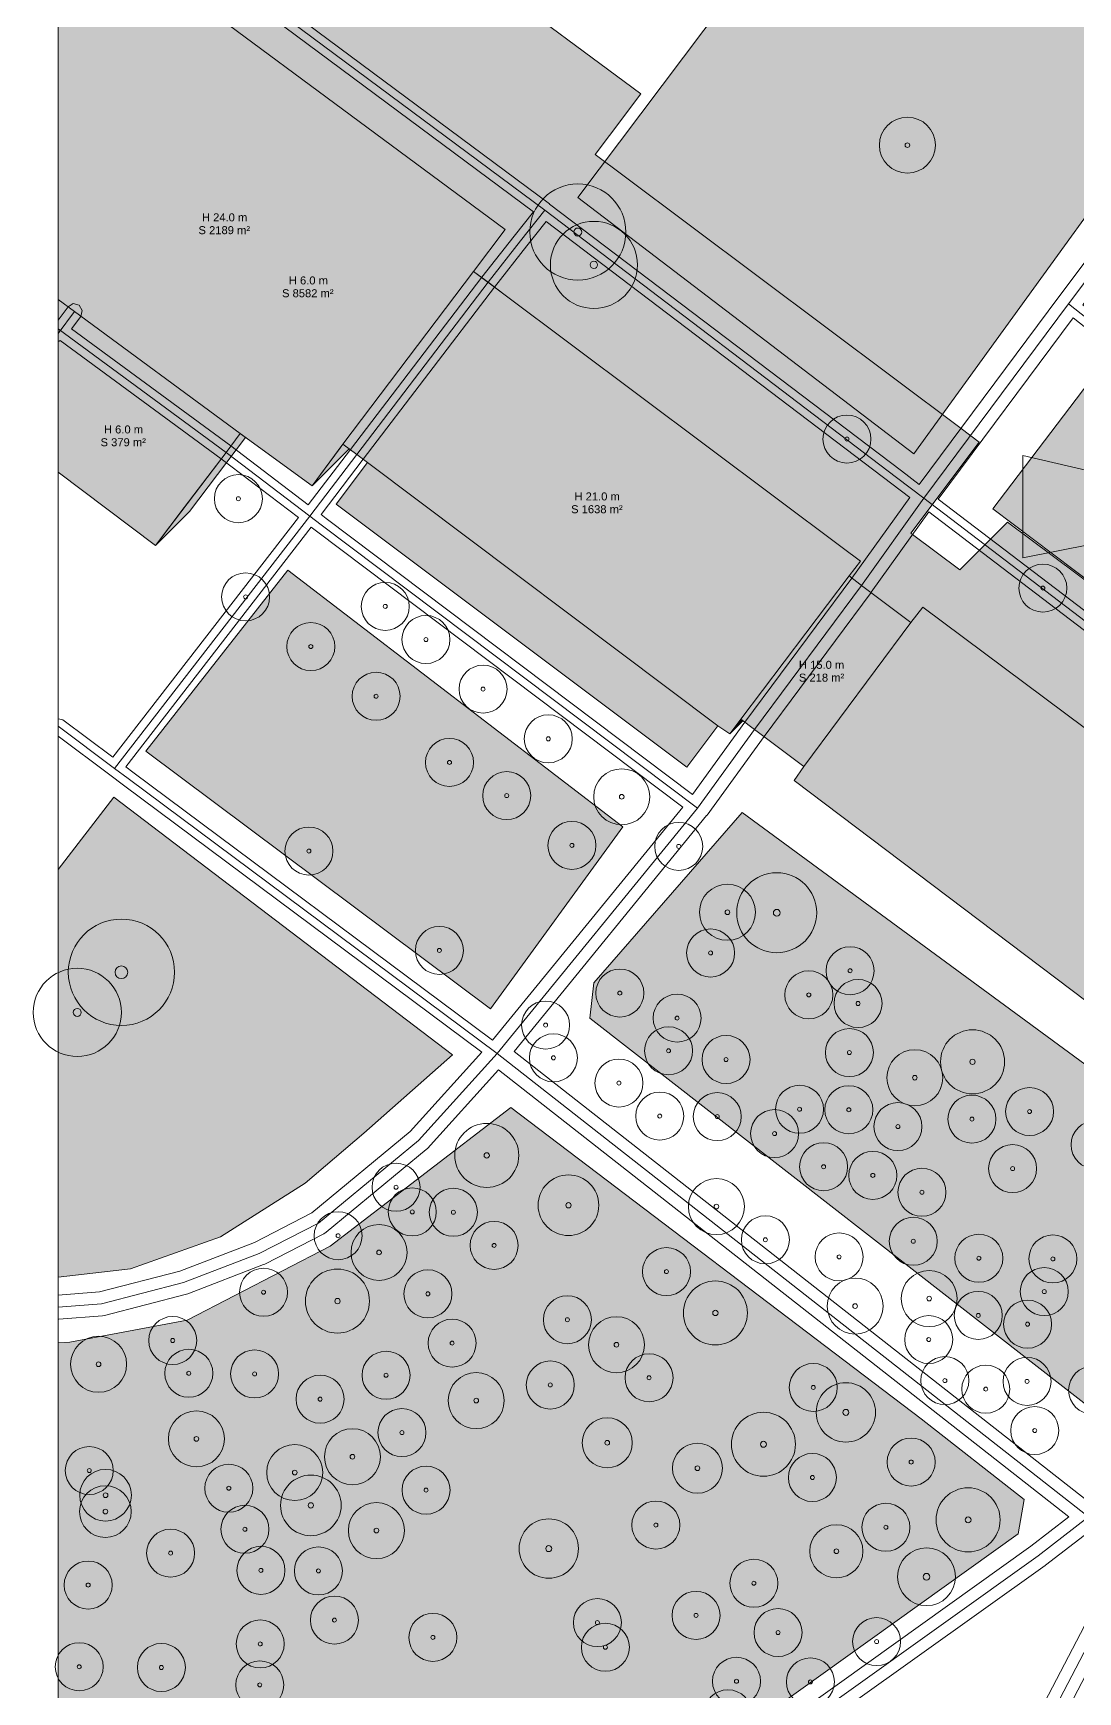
# Model space of a CAD drawing. Header units: metres. Extents: x -6 to 971, y -3 to 1031.
# Drawn here: x -3.1 to 127.5, y 258.5 to 465.8 of the extents above; entities that cross this region are included whole.
import ezdxf

# ---------------------------------------------------------------- set-up
doc = ezdxf.new("R2010")
doc.units = ezdxf.units.M
doc.header["$MEASUREMENT"] = 0
for name, color, linetype, lineweight, true_color in [('TPX_BUILDING_AREAS_TEXT', 7, 'CONTINUOUS', 0, 0x000000), ('TPX_BUILDING_HEIGHTS_TEXT', 7, 'CONTINUOUS', 0, 0x000000), ('TPX_BUILDINGS', 7, 'CONTINUOUS', 0, 0x000000), ('TPX_BUILDINGS_HATCH', 7, 'CONTINUOUS', 0, 0xf0f0f0), ('TPX_BUILDINGS_SHADOWS_HATCH', 7, 'CONTINUOUS', 0, 0x000000), ('TPX_BUILDINGS_SHADOWS_OUTLINES', 7, 'CONTINUOUS', 0, 0x000000), ('TPX_CONTOUR_LINES_5M', 7, 'CONTINUOUS', 0, 0x969696), ('TPX_FRAME_PROJECT', 7, 'CONTINUOUS', 0, 0x000000), ('TPX_ROADS_AXES', 7, 'CONTINUOUS', 0, 0x323232), ('TPX_ROADS_CONTOURS', 7, 'CONTINUOUS', 0, 0x646464), ('TPX_VEGETATION_GREEN_SPACES', 7, 'CONTINUOUS', 0, 0x58ba48), ('TPX_VEGETATION_GREEN_SPACES_HATCH', 7, 'CONTINUOUS', 0, 0x58ba48), ('TPX_VEGETATION_TREES_INDIVIDUAL', 7, 'CONTINUOUS', 0, 0x136734)]:
    doc.layers.add(name, color=color, linetype=linetype, lineweight=lineweight, true_color=true_color)
doc.styles.add('TPX_TEXTE', font='arial.ttf')

# ---------------------------------------------------------------- blocks, each defined once
blk = doc.blocks.new('TREETR004_CR050')
at = {"layer": 'TPX_VEGETATION_TREES_INDIVIDUAL'}
for radius in [5, 0.417]:
    blk.add_circle((0, 0, 0.04), radius, dxfattribs=at)
blk = doc.blocks.new('TREETR003_CR040')
at = {"layer": 'TPX_VEGETATION_TREES_INDIVIDUAL'}
for radius in [4, 0.333]:
    blk.add_circle((0, 0, 0.04), radius, dxfattribs=at)
blk = doc.blocks.new('TREETR003_CR038')
at = {"layer": 'TPX_VEGETATION_TREES_INDIVIDUAL'}
for radius in [3.79, 0.333]:
    blk.add_circle((0, 0, 0.04), radius, dxfattribs=at)
blk = doc.blocks.new('TREETR005_CR054')
at = {"layer": 'TPX_VEGETATION_TREES_INDIVIDUAL'}
for radius in [5.44, 0.458]:
    blk.add_circle((0, 0, 0.04), radius, dxfattribs=at)
blk = doc.blocks.new('TREETR003_CR035')
at = {"layer": 'TPX_VEGETATION_TREES_INDIVIDUAL'}
for radius in [3.5, 0.292]:
    blk.add_circle((0, 0, 0.04), radius, dxfattribs=at)
blk = doc.blocks.new('TREETR004_CR037')
at = {"layer": 'TPX_VEGETATION_TREES_INDIVIDUAL'}
for radius in [3.71, 0.375]:
    blk.add_circle((0, 0, 0.04), radius, dxfattribs=at)
blk = doc.blocks.new('TREETR003_CR031')
at = {"layer": 'TPX_VEGETATION_TREES_INDIVIDUAL'}
for radius in [3.13, 0.292]:
    blk.add_circle((0, 0, 0.04), radius, dxfattribs=at)
blk = doc.blocks.new('TREETR004_CR040')
at = {"layer": 'TPX_VEGETATION_TREES_INDIVIDUAL'}
for radius in [4, 0.375]:
    blk.add_circle((0, 0, 0.04), radius, dxfattribs=at)
blk = doc.blocks.new('TREETR008_CR066')
at = {"layer": 'TPX_VEGETATION_TREES_INDIVIDUAL'}
for radius in [6.64, 0.792]:
    blk.add_circle((0, 0, 0.04), radius, dxfattribs=at)
blk = doc.blocks.new('TREETR003_CR032')
at = {"layer": 'TPX_VEGETATION_TREES_INDIVIDUAL'}
for radius in [3.23, 0.292]:
    blk.add_circle((0, 0, 0.04), radius, dxfattribs=at)
blk = doc.blocks.new('TREETR005_CR060')
at = {"layer": 'TPX_VEGETATION_TREES_INDIVIDUAL'}
for radius in [6, 0.5]:
    blk.add_circle((0, 0, 0.04), radius, dxfattribs=at)
blk = doc.blocks.new('TREETR003_CR030')
at = {"layer": 'TPX_VEGETATION_TREES_INDIVIDUAL'}
for radius in [3, 0.25]:
    blk.add_circle((0, 0, 0.04), radius, dxfattribs=at)
blk = doc.blocks.new('TREETR005_CR055')
at = {"layer": 'TPX_VEGETATION_TREES_INDIVIDUAL'}
for radius in [5.51, 0.5]:
    blk.add_circle((0, 0, 0.04), radius, dxfattribs=at)
blk = doc.blocks.new('TREETR003_CR033')
at = {"layer": 'TPX_VEGETATION_TREES_INDIVIDUAL'}
for radius in [3.32, 0.292]:
    blk.add_circle((0, 0, 0.04), radius, dxfattribs=at)
blk = doc.blocks.new('TREETR004_CR036')
at = {"layer": 'TPX_VEGETATION_TREES_INDIVIDUAL'}
for radius in [3.61, 0.417]:
    blk.add_circle((0, 0, 0.04), radius, dxfattribs=at)

msp = doc.modelspace()

# ---------------------------------------------------------------- hatches: boundary and pattern name
at = {"layer": 'TPX_BUILDINGS_HATCH'}
for points in [[(0, 482.61), (0, 432.52), (2.05, 431.01), (22.78, 415.77), (31.77, 409.24), (35.62, 414.45), (51.95, 436.03), (55.87, 441.26), (0, 482.61)], [(0, 482.61), (0, 432.52), (2.05, 431.01), (22.78, 415.77), (31.77, 409.24), (35.62, 414.45), (37.34, 413.16), (38.68, 412.13), (82.48, 379.26), (83.96, 378.24), (85.36, 380.08), (98.88, 397.97), (100.29, 399.83), (98.02, 401.54), (55.74, 433.2), (53.75, 434.68), (51.95, 436.03), (55.87, 441.26), (0, 482.61)], [(93.21, 374.18), (92.02, 372.43), (155.56, 324.42), (172.05, 346.28), (204.02, 388.67), (220.16, 410.05), (169.13, 448.34), (152.96, 427.01), (191, 398.45), (187.99, 394.92), (183.77, 389.41), (158.9, 356.15), (108.08, 394.09), (106.61, 392.17), (93.21, 374.18)], [(51.95, 436.03), (35.62, 414.45), (37.34, 413.16), (38.68, 412.13), (82.48, 379.26), (83.96, 378.24), (85.36, 380.08), (98.88, 397.97), (100.29, 399.83), (98.02, 401.54), (55.74, 433.2), (53.75, 434.68), (51.95, 436.03)], [(0, 432.52), (0, 410.94), (12.18, 401.78), (21, 413.41), (22.78, 415.77), (2.05, 431.01), (0, 432.52)], [(98.88, 397.97), (85.36, 380.08), (87.06, 378.8), (93.21, 374.18), (106.61, 392.17), (100.43, 396.8), (98.88, 397.97)], [(93.21, 374.18), (92.02, 372.43), (155.56, 324.42), (172.05, 346.28), (158.9, 356.15), (108.08, 394.09), (106.61, 392.17), (93.21, 374.18)]]:
    msp.add_hatch(color=256, dxfattribs=at).paths.add_polyline_path(points)
at = {"layer": 'TPX_BUILDINGS_SHADOWS_HATCH'}
for points in [[(0, 486.55), (0, 482.61), (55.87, 441.26), (51.95, 436.03), (55.74, 433.2), (98.02, 401.54), (100.29, 399.83), (98.88, 397.97), (100.43, 396.8), (106.61, 392.17), (108.08, 394.09), (158.9, 356.15), (167.79, 368.04), (118.68, 404.7), (112.71, 398.73), (106.8, 403.17), (106.57, 403.34), (115.14, 414.68), (112.87, 416.39), (70.59, 448.05), (67.13, 450.63), (68.92, 453), (72.84, 458.23), (14.71, 501.26), (0, 486.55)], [(15.77, 406.52), (12.18, 401.78), (16.42, 406.03), (23.44, 415.28), (22.78, 415.77), (21, 413.41), (15.77, 406.52)], [(35.29, 414.01), (31.77, 409.24), (36.39, 413.87), (35.62, 414.45), (35.29, 414.01)], [(85.36, 380.08), (83.96, 378.24), (85.61, 379.89), (85.36, 380.08)]]:
    msp.add_hatch(color=256, dxfattribs=at).paths.add_polyline_path(points)
at = {"layer": 'TPX_VEGETATION_GREEN_SPACES_HATCH'}
for points in [[(83.39, 469.72), (64.99, 445.25), (106.97, 413.25), (147.6, 469.28), (147.22, 473.99), (109.32, 503.29), (83.39, 469.72)], [(131.33, 425.44), (116.82, 406.37), (149.87, 381.46), (164.38, 400.53), (131.33, 425.44)], [(38.68, 412.13), (34.77, 406.95), (78.58, 374.1), (82.48, 379.26), (38.68, 412.13)], [(28.71, 398.68), (10.98, 376.09), (54.05, 343.9), (70.58, 366.62), (28.71, 398.68)], [(0, 361.3), (0, 310.37), (9.05, 311.38), (20.32, 315.4), (30.88, 322.09), (38.24, 328.35), (49.31, 338.14), (6.99, 370.34), (0, 361.3)], [(66.96, 347.15), (66.48, 342.73), (131.42, 292.14), (150.45, 320.72), (85.51, 368.4), (66.96, 347.15)], [(0, 302.15), (0, 191.98), (40.44, 221.29), (120, 278.3), (120.77, 282.56), (107.89, 292.64), (56.61, 331.54), (34, 314.21), (16.14, 304.98), (1.49, 302.25), (0, 302.15)]]:
    msp.add_hatch(color=256, dxfattribs=at).paths.add_polyline_path(points)

# ---------------------------------------------------------------- linework, layer by layer
at = {"layer": 'TPX_BUILDINGS', "elevation": 0.04}
for points in [[(0, 482.61), (0, 432.52), (2.05, 431.01), (22.78, 415.77), (31.77, 409.24), (35.62, 414.45), (51.95, 436.03), (55.87, 441.26)], [(0, 482.61), (0, 432.52), (2.05, 431.01), (22.78, 415.77), (31.77, 409.24), (35.62, 414.45), (37.34, 413.16), (38.68, 412.13), (82.48, 379.26), (83.96, 378.24), (85.36, 380.08), (98.88, 397.97), (100.29, 399.83), (98.02, 401.54), (55.74, 433.2), (53.75, 434.68), (51.95, 436.03), (55.87, 441.26)], [(93.21, 374.18), (92.02, 372.43), (155.56, 324.42), (172.05, 346.28), (204.02, 388.67), (220.16, 410.05), (169.13, 448.34), (152.96, 427.01), (191, 398.45), (187.99, 394.92), (183.77, 389.41), (158.9, 356.15), (108.08, 394.09), (106.61, 392.17)], [(51.95, 436.03), (35.62, 414.45), (37.34, 413.16), (38.68, 412.13), (82.48, 379.26), (83.96, 378.24), (85.36, 380.08), (98.88, 397.97), (100.29, 399.83), (98.02, 401.54), (55.74, 433.2), (53.75, 434.68)], [(0, 432.52), (0, 410.94), (12.18, 401.78), (21, 413.41), (22.78, 415.77), (2.05, 431.01)], [(98.88, 397.97), (85.36, 380.08), (87.06, 378.8), (93.21, 374.18), (106.61, 392.17), (100.43, 396.8)], [(93.21, 374.18), (92.02, 372.43), (155.56, 324.42), (172.05, 346.28), (158.9, 356.15), (108.08, 394.09), (106.61, 392.17)]]:
    msp.add_lwpolyline(points, close=True, dxfattribs=at)
at = {"layer": 'TPX_BUILDINGS_SHADOWS_OUTLINES', "elevation": 0.04}
for points in [[(0, 486.55), (0, 482.61), (55.87, 441.26), (51.95, 436.03), (55.74, 433.2), (98.02, 401.54), (100.29, 399.83), (98.88, 397.97), (100.43, 396.8), (106.61, 392.17), (108.08, 394.09), (158.9, 356.15), (167.79, 368.04), (118.68, 404.7), (112.71, 398.73), (106.8, 403.17), (106.57, 403.34), (115.14, 414.68), (112.87, 416.39), (70.59, 448.05), (67.13, 450.63), (68.92, 453), (72.84, 458.23), (14.71, 501.26)], [(15.77, 406.52), (12.18, 401.78), (16.42, 406.03), (23.44, 415.28), (22.78, 415.77), (21, 413.41)], [(35.29, 414.01), (31.77, 409.24), (36.39, 413.87), (35.62, 414.45)], [(85.36, 380.08), (83.96, 378.24), (85.61, 379.89)]]:
    msp.add_lwpolyline(points, close=True, dxfattribs=at)
at = {"layer": 'TPX_CONTOUR_LINES_5M', "elevation": 0.05}
msp.add_lwpolyline([(120.6, 413.01), (120.6, 400.25), (150.24, 406.13), (120.6, 413.01)], dxfattribs=at)
at = {"layer": 'TPX_FRAME_PROJECT', "elevation": 0}
msp.add_lwpolyline([(0, 0), (964.78, 0), (964.78, 1022.85), (0, 1022.85)], close=True, dxfattribs=at)
at = {"layer": 'TPX_ROADS_AXES', "elevation": 0.03}
for points in [[(54.87, 338.31), (79.91, 368.97), (87.06, 378.8), (100.43, 396.8), (108.23, 407.69), (126.29, 431.96), (138.41, 448.06), (142.8, 453.89), (155.76, 472.04), (308.5, 674.8), (347.73, 728.98), (400.9, 800.31), (434.33, 845.14), (437.41, 852.74), (438.75, 858.86), (439.47, 863.96), (439.18, 871.35), (434.28, 909.65)], [(126.29, 431.96), (170.11, 397.39), (151.35, 374.81), (108.23, 407.69), (104.8, 410.29), (60.83, 443.66), (0, 488.88)], [(31.47, 405.44), (37.34, 413.16), (53.75, 434.68), (57.8, 439.83), (60.83, 443.66)], [(2.05, 431.01), (0, 428.28)], [(0, 428.84), (21, 413.41), (31.47, 405.44), (32.91, 404.37), (79.91, 368.97)], [(31.47, 405.44), (7.06, 373.93)], [(0, 379.19), (7.06, 373.93), (8.77, 372.65), (54.87, 338.31)], [(54.87, 338.31), (45.06, 327.45), (32.55, 317.12), (25.15, 313.32), (15.69, 309.69), (5.45, 307.02), (0, 306.6)], [(128.79, 280.4), (54.87, 338.31)], [(0, 187.95), (98.53, 258.41), (122.49, 275.54), (128.79, 280.4)], [(113.26, 234.75), (134.71, 275.85)]]:
    msp.add_lwpolyline(points, dxfattribs=at)
at = {"layer": 'TPX_ROADS_CONTOURS', "elevation": 0.03}
for points in [[(153.66, 471.69), (141.59, 454.78), (137.22, 448.96), (125.09, 432.85), (107.64, 409.4), (105.41, 411.09), (61.43, 444.45), (61.42, 444.46), (0.6, 489.68)], [(0, 487.63), (59.41, 443.47), (57.02, 440.45), (52.96, 435.29), (36.54, 413.76), (31.28, 406.85), (21.59, 414.22), (1.68, 428.85), (2.85, 430.41), (3.04, 431.15), (2.65, 431.81), (1.91, 432), (1.25, 431.61), (0, 429.95), (0, 427.33), (0.14, 427.29), (0.29, 427.38), (20.4, 412.61), (30.07, 405.26), (6.87, 375.32), (0.6, 379.99), (0, 380.14), (0, 377.94), (6.46, 373.13), (8.17, 371.85), (52.99, 338.46), (44.02, 328.54), (31.72, 318.38), (24.54, 314.69), (15.23, 311.12), (5.2, 308.51), (0, 308.1), (0, 305.14), (0.12, 305.1), (5.56, 305.53), (5.82, 305.57), (16.07, 308.23), (16.23, 308.28), (25.69, 311.92), (25.84, 311.98), (33.24, 315.78), (33.51, 315.96), (46.01, 326.29), (46.17, 326.44), (55.04, 336.26), (126.35, 280.41), (121.59, 276.75), (97.66, 259.63), (0, 189.79)], [(99.4, 257.19), (123.36, 274.32), (123.4, 274.35), (128.79, 278.51), (132.8, 275.42), (112.32, 236.2)]]:
    msp.add_lwpolyline(points, dxfattribs=at)
for points in [[(57, 338.54), (81.07, 368.02), (81.12, 368.09), (88.27, 377.91), (101.64, 395.91), (101.65, 395.93), (108.85, 405.97), (150.75, 374.02), (151.47, 373.82), (152.12, 374.17), (170.88, 396.75), (171.11, 397.49), (170.73, 398.17), (128.07, 431.83), (139.61, 447.15), (144, 452.99), (144.02, 453.02), (156.33, 470.27), (166.9, 466.7), (220.1, 427.62), (224.99, 419.96), (225.87, 412.42), (128.51, 282.53)], [(32.88, 405.64), (38.14, 412.55), (54.54, 434.07), (58.59, 439.21), (61.01, 442.27), (104.2, 409.5), (106.46, 407.78), (99.22, 397.69), (85.86, 379.69), (79.3, 370.68), (33.51, 405.17)], [(110.02, 407.58), (126.87, 430.22), (168.69, 397.24), (151.2, 376.19)], [(8.47, 374.13), (31.66, 404.05), (32.31, 403.57), (78.08, 369.1), (54.3, 339.98), (9.37, 373.45)], [(115.64, 236.07), (135.35, 273.81), (144.85, 268.76), (148.75, 266.71), (137.57, 243.12), (132.84, 233.25), (123.94, 235.4), (123.71, 235.44)]]:
    msp.add_lwpolyline(points, close=True, dxfattribs=at)
at = {"layer": 'TPX_VEGETATION_GREEN_SPACES', "elevation": 0}
for points in [[(83.39, 469.72), (64.99, 445.25), (106.97, 413.25), (147.6, 469.28), (147.22, 473.99), (109.32, 503.29)], [(131.33, 425.44), (116.82, 406.37), (149.87, 381.46), (164.38, 400.53)], [(38.68, 412.13), (34.77, 406.95), (78.58, 374.1), (82.48, 379.26)], [(28.71, 398.68), (10.98, 376.09), (54.05, 343.9), (70.58, 366.62)], [(0, 361.3), (0, 310.37), (9.05, 311.38), (20.32, 315.4), (30.88, 322.09), (38.24, 328.35), (49.31, 338.14), (6.99, 370.34)], [(66.96, 347.15), (66.48, 342.73), (131.42, 292.14), (150.45, 320.72), (85.51, 368.4)], [(0, 302.15), (0, 191.98), (40.44, 221.29), (120, 278.3), (120.77, 282.56), (107.89, 292.64), (56.61, 331.54), (34, 314.21), (16.14, 304.98), (1.49, 302.25)]]:
    msp.add_lwpolyline(points, close=True, dxfattribs=at)

# ---------------------------------------------------------------- block references
at = {"layer": 'TPX_VEGETATION_TREES_INDIVIDUAL'}
for name, p in [('TREETR003_CR035', (106.16, 451.8, 0.04)), ('TREETR005_CR060', (64.97, 440.95, 0.04)), ('TREETR005_CR054', (66.98, 436.84, 0.04)), ('TREETR003_CR030', (98.61, 415.08, 0.04)), ('TREETR003_CR030', (22.54, 407.63, 0.04)), ('TREETR003_CR030', (23.45, 395.36, 0.04)), ('TREETR003_CR030', (123.09, 396.45, 0.04)), ('TREETR003_CR030', (40.9, 394.17, 0.04)), ('TREETR003_CR030', (31.6, 389.15, 0.04)), ('TREETR003_CR030', (45.99, 390.03, 0.04)), ('TREETR003_CR030', (39.76, 382.94, 0.04)), ('TREETR003_CR030', (53.12, 383.83, 0.04)), ('TREETR003_CR030', (61.28, 377.62, 0.04)), ('TREETR003_CR030', (48.93, 374.67, 0.04)), ('TREETR003_CR030', (56.08, 370.52, 0.04)), ('TREETR003_CR035', (70.45, 370.38, 0.04)), ('TREETR003_CR030', (64.23, 364.31, 0.04)), ('TREETR003_CR030', (77.58, 364.18, 0.04)), ('TREETR003_CR030', (31.36, 363.6, 0.04)), ('TREETR004_CR050', (89.83, 355.89, 0.04)), ('TREETR003_CR035', (83.67, 355.95, 0.04)), ('TREETR008_CR066', (7.93, 348.45, 0.04)), ('TREETR003_CR030', (47.67, 351.18, 0.04)), ('TREETR003_CR030', (81.56, 350.86, 0.04)), ('TREETR003_CR030', (99, 348.64, 0.04)), ('TREETR005_CR055', (2.41, 343.44, 0.04)), ('TREETR003_CR030', (70.22, 345.85, 0.04)), ('TREETR003_CR030', (93.84, 345.63, 0.04)), ('TREETR003_CR030', (99.99, 344.55, 0.04)), ('TREETR003_CR030', (60.94, 341.85, 0.04)), ('TREETR003_CR030', (77.38, 342.72, 0.04)), ('TREETR003_CR030', (61.92, 337.76, 0.04)), ('TREETR003_CR030', (76.31, 338.64, 0.04)), ('TREETR003_CR030', (83.49, 337.55, 0.04)), ('TREETR003_CR030', (98.91, 338.42, 0.04)), ('TREETR003_CR040', (114.3, 337.26, 0.04)), ('TREETR003_CR035', (107.09, 335.28, 0.04)), ('TREETR003_CR030', (70.11, 334.61, 0.04)), ('TREETR003_CR030', (92.68, 331.33, 0.04)), ('TREETR003_CR030', (98.84, 331.27, 0.04)), ('TREETR003_CR030', (121.43, 331.05, 0.04)), ('TREETR003_CR030', (75.21, 330.48, 0.04)), ('TREETR003_CR030', (82.4, 330.41, 0.04)), ('TREETR003_CR030', (104.98, 329.17, 0.04)), ('TREETR003_CR030', (114.23, 330.1, 0.04)), ('TREETR003_CR040', (53.59, 325.57, 0.04)), ('TREETR003_CR030', (89.56, 328.29, 0.04)), ('TREETR003_CR030', (129.61, 326.89, 0.04)), ('TREETR003_CR030', (95.69, 324.15, 0.04)), ('TREETR003_CR030', (101.84, 323.07, 0.04)), ('TREETR003_CR030', (119.31, 323.92, 0.04)), ('TREETR003_CR030', (42.25, 321.59, 0.04)), ('TREETR003_CR030', (107.98, 320.96, 0.04)), ('TREETR003_CR030', (44.28, 318.51, 0.04)), ('TREETR003_CR030', (49.41, 318.46, 0.04)), ('TREETR003_CR038', (63.8, 319.34, 0.04)), ('TREETR003_CR035', (82.29, 319.17, 0.04)), ('TREETR003_CR030', (35.01, 315.53, 0.04)), ('TREETR003_CR030', (54.51, 314.32, 0.04)), ('TREETR003_CR030', (88.41, 315.02, 0.04)), ('TREETR003_CR030', (106.9, 314.84, 0.04)), ('TREETR003_CR035', (40.12, 313.44, 0.04)), ('TREETR003_CR030', (97.63, 312.89, 0.04)), ('TREETR003_CR030', (115.09, 312.72, 0.04)), ('TREETR003_CR030', (124.34, 312.63, 0.04)), ('TREETR003_CR030', (76.05, 311.05, 0.04)), ('TREETR003_CR030', (25.69, 308.47, 0.04)), ('TREETR003_CR040', (34.93, 307.36, 0.04)), ('TREETR003_CR030', (46.23, 308.27, 0.04)), ('TREETR003_CR035', (108.88, 307.67, 0.04)), ('TREETR003_CR030', (123.27, 308.55, 0.04)), ('TREETR003_CR040', (82.16, 305.88, 0.04)), ('TREETR003_CR035', (99.63, 306.74, 0.04)), ('TREETR003_CR030', (63.66, 305.04, 0.04)), ('TREETR003_CR030', (115.02, 305.57, 0.04)), ('TREETR003_CR030', (121.18, 304.48, 0.04)), ('TREETR003_CR030', (14.34, 302.44, 0.04)), ('TREETR003_CR030', (49.26, 302.11, 0.04)), ('TREETR003_CR035', (69.8, 301.91, 0.04)), ('TREETR003_CR030', (108.83, 302.56, 0.04)), ('TREETR003_CR035', (5.07, 299.47, 0.04)), ('TREETR003_CR030', (16.35, 298.34, 0.04)), ('TREETR003_CR030', (24.57, 298.26, 0.04)), ('TREETR003_CR030', (41, 298.1, 0.04)), ('TREETR003_CR030', (73.87, 297.78, 0.04)), ('TREETR003_CR030', (61.53, 296.88, 0.04)), ('TREETR003_CR030', (94.4, 296.57, 0.04)), ('TREETR003_CR030', (110.84, 297.43, 0.04)), ('TREETR003_CR030', (115.96, 296.36, 0.04)), ('TREETR003_CR030', (121.11, 297.33, 0.04)), ('TREETR003_CR030', (129.31, 296.23, 0.04)), ('TREETR003_CR030', (32.76, 295.11, 0.04)), ('TREETR003_CR035', (52.27, 294.93, 0.04)), ('TREETR004_CR037', (98.47, 293.46, 0.04)), ('TREETR003_CR035', (17.3, 290.15, 0.04)), ('TREETR003_CR030', (42.99, 290.93, 0.04)), ('TREETR003_CR031', (68.65, 289.66, 0.04)), ('TREETR004_CR040', (88.17, 289.47, 0.04)), ('TREETR003_CR030', (122.08, 291.19, 0.04)), ('TREETR003_CR035', (36.8, 287.92, 0.04)), ('TREETR003_CR030', (106.63, 287.25, 0.04)), ('TREETR003_CR030', (3.91, 286.19, 0.04)), ('TREETR003_CR035', (29.59, 285.94, 0.04)), ('TREETR003_CR031', (79.92, 286.48, 0.04)), ('TREETR003_CR030', (94.29, 285.32, 0.04)), ('TREETR003_CR032', (5.94, 283.11, 0.04)), ('TREETR003_CR030', (21.35, 283.98, 0.04)), ('TREETR003_CR030', (46, 283.74, 0.04)), ('TREETR003_CR032', (5.92, 281.06, 0.04)), ('TREETR003_CR038', (31.6, 281.84, 0.04)), ('TREETR004_CR040', (113.75, 280.03, 0.04)), ('TREETR003_CR035', (39.79, 278.69, 0.04)), ('TREETR003_CR030', (74.72, 279.38, 0.04)), ('TREETR003_CR030', (103.47, 279.1, 0.04)), ('TREETR003_CR030', (23.36, 278.85, 0.04)), ('TREETR004_CR037', (61.34, 276.44, 0.04)), ('TREETR003_CR030', (14.08, 275.87, 0.04)), ('TREETR003_CR033', (97.28, 276.1, 0.04)), ('TREETR003_CR030', (25.36, 273.72, 0.04)), ('TREETR003_CR030', (32.55, 273.65, 0.04)), ('TREETR004_CR036', (108.55, 272.92, 0.04)), ('TREETR003_CR030', (3.77, 271.88, 0.04)), ('TREETR003_CR030', (86.97, 272.11, 0.04)), ('TREETR003_CR030', (34.55, 267.5, 0.04)), ('TREETR003_CR030', (67.41, 267.19, 0.04)), ('TREETR003_CR030', (79.74, 268.09, 0.04)), ('TREETR003_CR030', (25.27, 264.52, 0.04)), ('TREETR003_CR030', (46.85, 265.34, 0.04)), ('TREETR003_CR030', (89.99, 265.95, 0.04)), ('TREETR003_CR030', (102.31, 264.81, 0.04)), ('TREETR003_CR030', (68.41, 264.11, 0.04)), ('TREETR003_CR030', (2.65, 261.67, 0.04)), ('TREETR003_CR030', (12.92, 261.58, 0.04)), ('TREETR003_CR030', (25.22, 259.41, 0.04)), ('TREETR003_CR030', (84.8, 259.86, 0.04)), ('TREETR003_CR030', (94.04, 259.78, 0.04)), ('TREETR003_CR030', (83.73, 255.79, 0.04))]:
    msp.add_blockref(name, p, dxfattribs=at)

# ---------------------------------------------------------------- texts
at = {"layer": 'TPX_BUILDING_AREAS_TEXT', "style": 'TPX_TEXTE'}
for s, p in [('S 2189 m²', (17.56, 440.68, 0.05)), ('S 8582 m²', (28, 432.8, 0.05)), ('S 379 m²', (5.32, 414.18, 0.05)), ('S 1638 m²', (64.13, 405.81, 0.05)), ('S 218 m²', (92.6, 384.77, 0.05))]:
    msp.add_text(s, height=1, dxfattribs=at).set_placement(p)
at = {"layer": 'TPX_BUILDING_HEIGHTS_TEXT', "style": 'TPX_TEXTE'}
for s, p in [('H 24.0 m', (17.99, 442.28, 0.05)), ('H 6.0 m', (28.85, 434.4, 0.05)), ('H 6.0 m', (5.74, 415.78, 0.05)), ('H 21.0 m', (64.55, 407.41, 0.05)), ('H 15.0 m', (92.6, 386.37, 0.05))]:
    msp.add_text(s, height=1, dxfattribs=at).set_placement(p)

doc.saveas('drawing.dxf')
